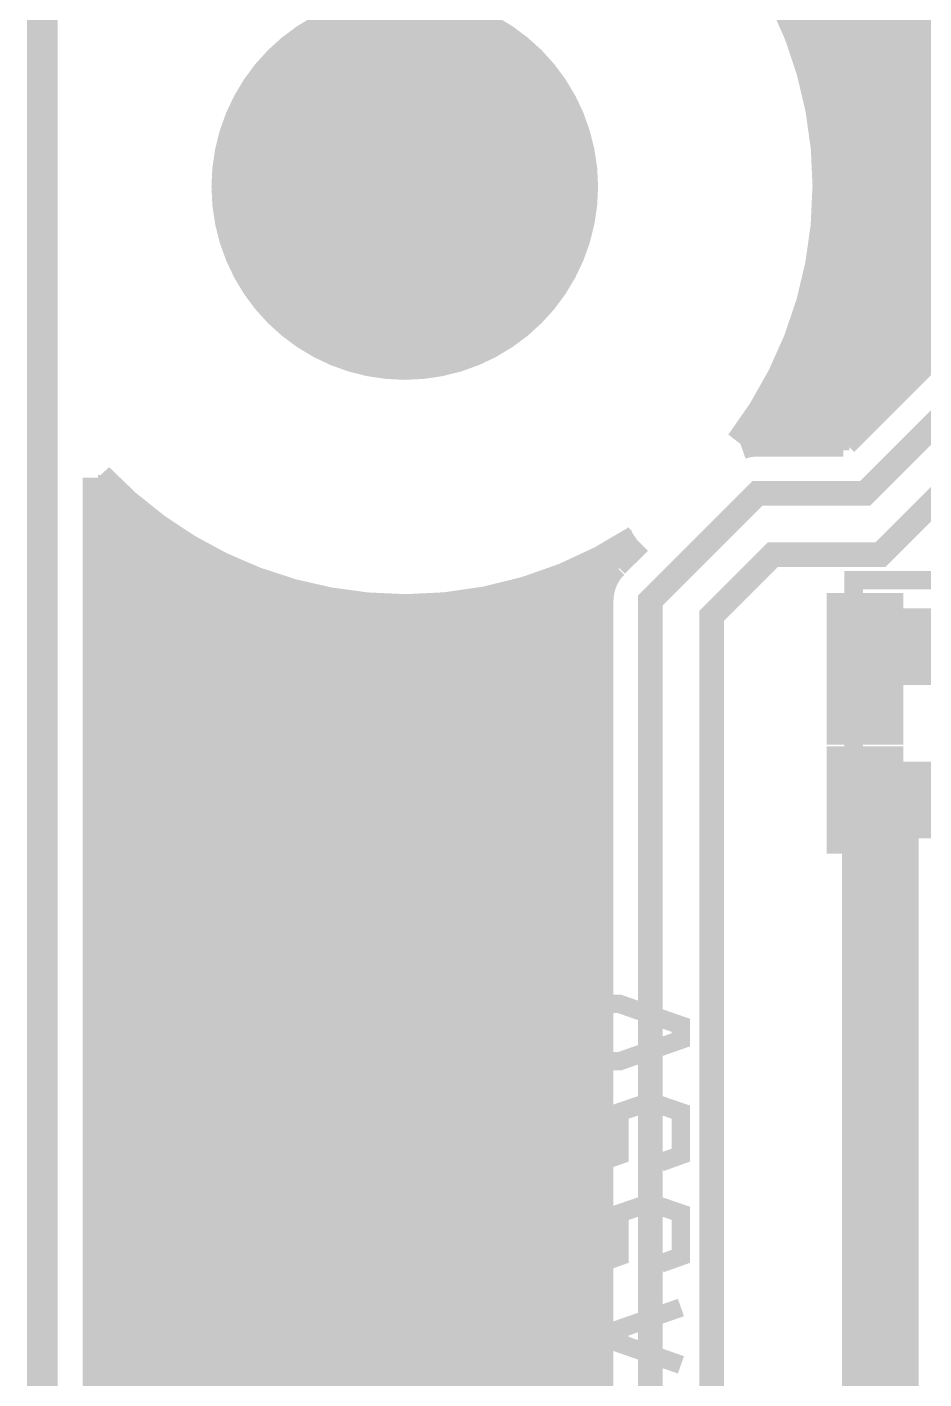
# Model space of a CAD drawing. Extents: x -3.4 to 91.7, y -66.9 to 11.1.
# Drawn here: x -3.13 to 4.3, y -9.88 to 1.32 of the extents above; entities that cross this region are included whole.
import ezdxf

# ---------------------------------------------------------------- set-up
doc = ezdxf.new("R2010")
doc.units = 0
doc.header["$MEASUREMENT"] = 0
doc.layers.get('0').update_dxf_attribs({"linetype": 'CONTINUOUS'})
for name, color, linetype in [('22-304A-0_BOT', 7, 'CONTINUOUS'), ('22-304A-0_DRD', 7, 'CONTINUOUS'), ('22-304A-0_SMB', 1, 'CONTINUOUS'), ('22-304A-0_SMT', 4, 'CONTINUOUS'), ('22-304A-0_SST', 5, 'CONTINUOUS'), ('22-304A-0_TOP', 10, 'CONTINUOUS'), ('THRUHOLE_NPT', 9, 'CONTINUOUS')]:
    doc.layers.add(name, color=color, linetype=linetype)

# ---------------------------------------------------------------- blocks, each defined once
blk = doc.blocks.new('ROUND_1')
at = {"const_width": 1.6002}
blk.add_lwpolyline([(-0.8001, 0, 1), (0.8001, 0, 1)], format="xyb", close=True, dxfattribs=at)
blk = doc.blocks.new('RECTANGLE_27')
blk.add_solid([(0.3175, 0.4445), (0.3175, -0.4445), (-0.3175, 0.4445), (-0.3175, -0.4445)])

msp = doc.modelspace()

# ---------------------------------------------------------------- linework, layer by layer
at = {"layer": '22-304A-0_DRD', "const_width": 0.254}
for points in [[(-2.99974, -28.99918), (-2.99974, 11.00074), (41.9989, 11.00074), (41.9989, -28.99918), (-2.99974, -28.99918)], [(0, 0.635), (0, -0.635)], [(0.635, 0), (-0.635, 0)]]:
    msp.add_lwpolyline(points, dxfattribs=at)
at = {"layer": '22-304A-0_SST', "const_width": 0.1524}
for points in [[(5.01396, -3.25882), (4.71424, -3.25882), (3.71602, -3.25882), (3.71602, -25.05964), (4.71424, -25.05964), (4.71424, -24.96058), (4.71424, -24.75992)], [(1.27, -7.24408), (1.778, -7.24408), (2.286, -7.06628), (2.286, -6.9469), (1.778, -6.7691), (1.27, -6.7691)], [(1.60782, -7.24408), (1.60782, -6.7691)], [(-0.55118, -8.06958), (-0.381, -8.00862), (-0.381, -7.65302), (-0.55118, -7.5946), (-0.71882, -7.5946), (-0.889, -7.65302), (-0.889, -8.00862), (-1.05918, -8.06958), (-1.22682, -8.06958), (-1.397, -8.00862), (-1.397, -7.65302), (-1.22682, -7.5946)], [(2.11582, -8.08228), (2.286, -8.02132), (2.286, -7.66572), (2.11582, -7.6073), (1.94818, -7.6073), (1.778, -7.66572), (1.778, -8.02132), (1.60782, -8.08228), (1.44018, -8.08228), (1.27, -8.02132), (1.27, -7.66572), (1.44018, -7.6073)], [(-1.22682, -8.90778), (-1.397, -8.84682), (-1.397, -8.49122), (-1.22682, -8.4328), (-0.55118, -8.4328), (-0.381, -8.49122), (-0.381, -8.84682), (-0.55118, -8.90778)], [(2.11582, -8.92048), (2.286, -8.85952), (2.286, -8.50392), (2.11582, -8.4455), (1.94818, -8.4455), (1.778, -8.50392), (1.778, -8.85952), (1.60782, -8.92048), (1.44018, -8.92048), (1.27, -8.85952), (1.27, -8.50392), (1.44018, -8.4455)], [(-1.397, -9.271), (-0.381, -9.271)], [(-0.889, -9.74598), (-0.889, -9.271)], [(2.286, -9.75868), (1.778, -9.58088), (1.778, -9.4615), (2.286, -9.2837)], [(1.27, -9.51992), (1.778, -9.51992)], [(-1.397, -9.74598), (-0.381, -9.74598)]]:
    msp.add_lwpolyline(points, dxfattribs=at)
at = {"layer": '22-304A-0_TOP'}
for points, const_width in [([(3.4036, 10.541), (3.4036, 0.8255)], 0.254), ([(3.6322, 10.541), (3.6322, -2.10566)], 0.254), ([(3.8608, 10.541), (3.8608, -1.87706)], 0.254), ([(4.0894, 10.541), (4.0894, -1.64846)], 0.254), ([(4.318, 10.541), (4.318, -1.41986)], 0.254), ([(7.24916, 2.10058), (7.24916, 0.89916), (3.81, -2.54), (2.921, -2.54), (2.032, -3.429), (2.032, -22.352), (4.318, -24.638), (8.763, -24.638), (10.033, -23.368), (10.414, -23.368)], 0.2032), ([(11.43, -22.352), (10.414, -22.352), (8.636, -24.13), (4.572, -24.13), (2.54, -22.098), (2.54, -3.556), (3.048, -3.048), (3.937, -3.048), (7.74954, 0.76454), (7.74954, 2.10058)], 0.2032), ([(6.26872, 1.3716), (3.22326, 1.3716)], 0.254), ([(6.81736, 1.143), (3.30962, 1.143)], 0.254), ([(6.81736, 1.0795), (3.62966, -2.1082)], 0.254), ([(6.65226, 0.9144), (3.38074, 0.9144)], 0.254), ([(6.42366, 0.6858), (3.43408, 0.6858)], 0.254), ([(6.19506, 0.4572), (3.47218, 0.4572)], 0.254), ([(5.96646, 0.2286), (3.49504, 0.2286)], 0.254), ([(5.73786, 0), (3.50266, 0)], 0.254), ([(5.50926, -0.2286), (3.49504, -0.2286)], 0.254), ([(5.28066, -0.4572), (3.47218, -0.4572)], 0.254), ([(5.05206, -0.6858), (3.43408, -0.6858)], 0.254), ([(3.4036, -0.8255), (3.4036, -2.1082)], 0.254), ([(4.82346, -0.9144), (3.38074, -0.9144)], 0.254), ([(4.59486, -1.143), (3.30962, -1.143)], 0.254), ([(4.36626, -1.3716), (3.22326, -1.3716)], 0.254), ([(3.175, -1.47828), (3.175, -2.1082)], 0.254), ([(4.13766, -1.6002), (3.11404, -1.6002)], 0.254), ([(2.9464, -1.8923), (2.9464, -2.1082)], 0.254), ([(3.90906, -1.8288), (2.98704, -1.8288)], 0.254), ([(3.68046, -2.0574), (2.83464, -2.0574)], 0.254), ([(3.62966, -2.1082), (2.921, -2.1082)], 0.254), ([(3.81, -3.81), (4.826, -3.81), (6.096, -2.54)], 0.635), ([(3.81, -3.81), (4.826, -3.81), (6.096, -2.54)], 0.635), ([(-2.54, -2.41046), (-2.54, -28.575)], 0.254), ([(-2.4384, -2.5146), (-2.54, -2.5146)], 0.254), ([(-2.3114, -2.63144), (-2.3114, -28.575)], 0.254), ([(-2.17678, -2.7432), (-2.54, -2.7432)], 0.254), ([(-2.0828, -2.81432), (-2.0828, -28.575)], 0.254), ([(1.92278, -2.92608), (1.73228, -3.11658)], 0.254), ([(-1.8542, -2.9718), (-2.54, -2.9718)], 0.254), ([(-1.8542, -2.9718), (-1.8542, -28.575)], 0.254), ([(1.8034, -3.00228), (1.8034, -3.04546)], 0.254), ([(1.87706, -2.9718), (1.8542, -2.9718)], 0.254), ([(-1.6256, -3.10134), (-1.6256, -28.575)], 0.254), ([(1.5748, -3.12674), (1.5748, -28.575)], 0.254), ([(-1.4224, -3.2004), (-2.54, -3.2004)], 0.254), ([(-1.397, -3.21056), (-1.397, -28.575)], 0.254), ([(1.3462, -3.23342), (1.3462, -28.575)], 0.254), ([(1.66624, -3.2004), (1.4224, -3.2004)], 0.254), ([(-1.1684, -3.302), (-1.1684, -28.575)], 0.254), ([(-0.9398, -3.37312), (-0.9398, -28.575)], 0.254), ([(1.1176, -3.31978), (1.1176, -28.575)], 0.254), ([(-0.71374, -3.429), (-2.54, -3.429)], 0.254), ([(-0.7112, -3.429), (-0.7112, -28.575)], 0.254), ([(-0.4826, -3.46964), (-0.4826, -28.575)], 0.254), ([(0.4318, -3.47472), (0.4318, -28.575)], 0.254), ([(0.6604, -3.43916), (0.6604, -28.575)], 0.254), ([(1.6002, -3.429), (0.71374, -3.429)], 0.254), ([(0.889, -3.38836), (0.889, -28.575)], 0.254), ([(1.6002, -3.429), (1.6002, -22.352)], 0.254), ([(-0.254, -3.4925), (-0.254, -28.575)], 0.254), ([(-0.0254, -3.50266), (-0.0254, -28.575)], 0.254), ([(0.2032, -3.49504), (0.2032, -28.575)], 0.254), ([(1.6002, -3.6576), (-2.54, -3.6576)], 0.254), ([(1.6002, -3.8862), (-2.54, -3.8862)], 0.254), ([(1.6002, -4.1148), (-2.54, -4.1148)], 0.254), ([(3.81, -4.6228), (3.81, -4.2418)], 0.635), ([(1.6002, -4.3434), (-2.54, -4.3434)], 0.254), ([(1.6002, -4.572), (-2.54, -4.572)], 0.254), ([(5.715, -4.85902), (5.49402, -5.08), (3.81, -5.08)], 0.635), ([(1.6002, -4.8006), (-2.54, -4.8006)], 0.254), ([(5.715, -10.86104), (3.937, -10.86104), (3.937, -5.207), (3.81, -5.08)], 0.635), ([(1.6002, -5.0292), (-2.54, -5.0292)], 0.254), ([(1.6002, -5.2578), (-2.54, -5.2578)], 0.254), ([(1.6002, -5.4864), (-2.54, -5.4864)], 0.254), ([(1.6002, -5.715), (-2.54, -5.715)], 0.254), ([(1.6002, -5.9436), (-2.54, -5.9436)], 0.254), ([(1.6002, -6.1722), (-2.54, -6.1722)], 0.254), ([(1.6002, -6.4008), (-2.54, -6.4008)], 0.254), ([(1.6002, -6.6294), (-2.54, -6.6294)], 0.254), ([(1.6002, -6.858), (-2.54, -6.858)], 0.254), ([(1.6002, -7.0866), (-2.54, -7.0866)], 0.254), ([(1.6002, -7.3152), (-2.54, -7.3152)], 0.254), ([(1.6002, -7.5438), (-2.54, -7.5438)], 0.254), ([(1.6002, -7.7724), (-2.54, -7.7724)], 0.254), ([(1.6002, -8.001), (-2.54, -8.001)], 0.254), ([(1.6002, -8.2296), (-2.54, -8.2296)], 0.254), ([(1.6002, -8.4582), (-2.54, -8.4582)], 0.254), ([(1.6002, -8.6868), (-2.54, -8.6868)], 0.254), ([(1.6002, -8.9154), (-2.54, -8.9154)], 0.254), ([(1.6002, -9.144), (-2.54, -9.144)], 0.254), ([(1.6002, -9.3726), (-2.54, -9.3726)], 0.254), ([(1.6002, -9.6012), (-2.54, -9.6012)], 0.254), ([(1.6002, -9.8298), (-2.54, -9.8298)], 0.254)]:
    msp.add_lwpolyline(points, dxfattribs=dict(at, const_width=const_width))
at = {"layer": '22-304A-0_TOP', "const_width": 0.254}
for points in [[(3.50266, 0, 0.4142136), (0, 3.50266)], [(2.77876, -2.13106, 0.1650333), (3.50184, 0)], [(2.921, -2.1082, 0.0838801), (2.77914, -2.13216)], [(-2.54, -2.41046, 0.2057204), (0, -3.5017)], [(0, -3.50266, 0.1463728), (1.92353, -2.92723)], [(1.7272, -3.1242, 0.1989124), (1.60095, -3.429)], [(1.7272, -3.1242, 0.1989124), (1.60095, -3.429)]]:
    msp.add_lwpolyline(points, format="xyb", dxfattribs=at)

# ---------------------------------------------------------------- block references
at = {"layer": '22-304A-0_BOT'}
msp.add_blockref('ROUND_1', (0, 0), dxfattribs=at)
at = {"layer": '22-304A-0_SMB'}
msp.add_blockref('ROUND_1', (0, 0), dxfattribs=at)
at = {"layer": '22-304A-0_SMT'}
msp.add_blockref('ROUND_1', (0, 0), dxfattribs=at)
at = {"layer": '22-304A-0_TOP'}
for name, p in [('ROUND_1', (0, 0)), ('RECTANGLE_27', (3.81, -3.81)), ('RECTANGLE_27', (3.81, -5.08))]:
    msp.add_blockref(name, p, dxfattribs=at)
at = {"layer": 'THRUHOLE_NPT'}
msp.add_blockref('ROUND_1', (0, 0), dxfattribs=at)

doc.saveas('drawing.dxf')
